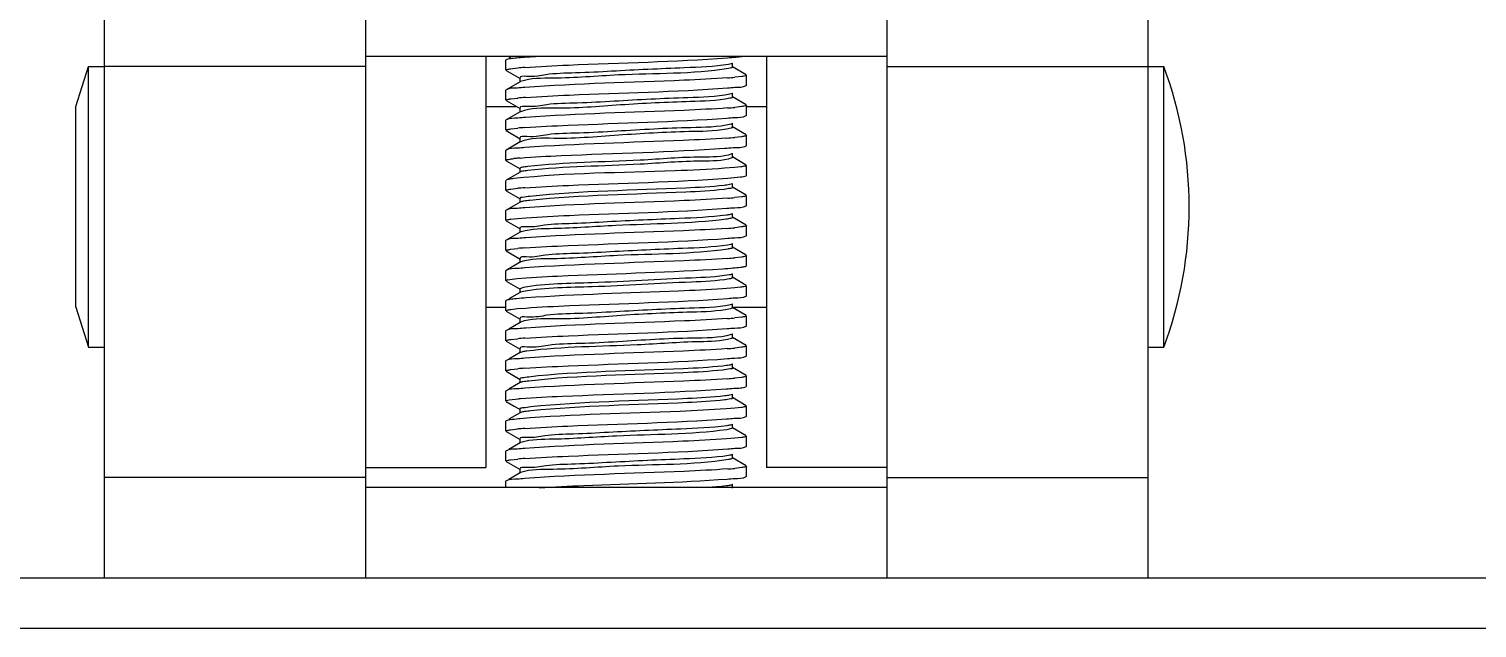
# Model space of a CAD drawing. Extents: x 185245 to 1992634, y -19957 to 755165.
# Drawn here: x 1876346.7 to 1876675.4, y 582285.6 to 582421.6 of the extents above; entities that cross this region are included whole.
import ezdxf

# ---------------------------------------------------------------- set-up
doc = ezdxf.new("R2010")
doc.units = 0
doc.header["$LTSCALE"] = 1000
doc.header["$MEASUREMENT"] = 0
doc.layers.add('02___PRT_ALL_AXES', color=7, linetype='Continuous')

msp = doc.modelspace()

# ---------------------------------------------------------------- linework, layer by layer
at = {"color": 7, "linetype": 'Continuous'}
for p, q in [((1876363.85, 582296.96), (1876363.85, 582435.83)), ((1876423.04, 582435.83), (1876423.04, 582296.96)), ((1876541.43, 582435.83), (1876541.43, 582296.96)), ((1876600.62, 582435.83), (1876600.62, 582296.96)), ((1876541.43, 582415.34), (1876423.04, 582415.34)), ((1876450.36, 582415.34), (1876450.36, 582322)), ((1876454.98, 582414.59), (1876454.92, 582414.52)), ((1876454.92, 582412.24), (1876454.92, 582414.52)), ((1876456.28, 582415.34), (1876455.56, 582414.92)), ((1876514.11, 582415.34), (1876514.11, 582322)), ((1876423.04, 582413.07), (1876363.85, 582413.07)), ((1876454.98, 582412.17), (1876458.14, 582410.33)), ((1876456.01, 582412.55), (1876457.6, 582412.73)), ((1876509.49, 582411.18), (1876506.33, 582413.01)), ((1876506.4, 582412.92), (1876506.4, 582413.83)), ((1876509.56, 582408.83), (1876509.56, 582411.1)), ((1876541.43, 582413.07), (1876600.62, 582413.07)), ((1876454.98, 582407.76), (1876454.92, 582407.69)), ((1876454.92, 582405.41), (1876454.92, 582407.69)), ((1876458.14, 582409.59), (1876454.98, 582407.76)), ((1876458.07, 582410.42), (1876458.07, 582409.51)), ((1876458.24, 582409.64), (1876458.14, 582409.59)), ((1876508.46, 582410.79), (1876506.87, 582410.62)), ((1876509.49, 582408.75), (1876509.56, 582408.83)), ((1876454.98, 582405.34), (1876458.14, 582403.5)), ((1876456.06, 582405.73), (1876457.6, 582405.9)), ((1876506.33, 582406.92), (1876505.79, 582406.76)), ((1876509.49, 582404.35), (1876506.33, 582406.18)), ((1876506.4, 582406.09), (1876506.4, 582407)), ((1876509.56, 582402), (1876509.56, 582404.27)), ((1876458.14, 582402.76), (1876454.98, 582400.93)), ((1876458.07, 582403.59), (1876458.07, 582402.68)), ((1876458.24, 582402.8), (1876458.14, 582402.76)), ((1876508.46, 582403.96), (1876506.87, 582403.79)), ((1876509.49, 582401.92), (1876509.56, 582402)), ((1876454.98, 582400.93), (1876454.92, 582400.86)), ((1876454.92, 582398.58), (1876454.92, 582400.86)), ((1876454.98, 582398.51), (1876458.14, 582396.67)), ((1876456.02, 582398.89), (1876457.6, 582399.07)), ((1876506.33, 582400.09), (1876506.03, 582399.98)), ((1876509.49, 582397.52), (1876506.33, 582399.35)), ((1876506.4, 582399.26), (1876506.4, 582400.17)), ((1876458.14, 582395.93), (1876454.98, 582394.1)), ((1876458.07, 582396.76), (1876458.07, 582395.85)), ((1876458.21, 582395.97), (1876458.14, 582395.93)), ((1876508.42, 582397.13), (1876506.88, 582396.96)), ((1876509.49, 582395.09), (1876509.56, 582395.17)), ((1876509.56, 582395.17), (1876509.56, 582397.44)), ((1876454.98, 582394.1), (1876454.92, 582394.03)), ((1876454.92, 582391.75), (1876454.92, 582394.03)), ((1876454.98, 582391.68), (1876458.14, 582389.84)), ((1876506.33, 582393.26), (1876506.21, 582393.21)), ((1876509.49, 582390.69), (1876506.33, 582392.52)), ((1876506.4, 582392.43), (1876506.4, 582393.34)), ((1876458.14, 582389.1), (1876454.98, 582387.27)), ((1876458.12, 582390), (1876458.07, 582389.93)), ((1876458.07, 582389.93), (1876458.07, 582389.02)), ((1876506.9, 582390.13), (1876504.57, 582389.95)), ((1876508.29, 582390.28), (1876506.9, 582390.13)), ((1876509.49, 582388.26), (1876509.56, 582388.34)), ((1876509.56, 582388.34), (1876509.56, 582390.61)), ((1876454.92, 582384.92), (1876454.92, 582387.2)), ((1876454.98, 582387.27), (1876454.97, 582387.27)), ((1876454.98, 582384.85), (1876458.14, 582383.01)), ((1876456.02, 582385.23), (1876457.61, 582385.41)), ((1876509.49, 582383.86), (1876506.33, 582385.69)), ((1876506.4, 582385.6), (1876506.4, 582386.51)), ((1876458.14, 582382.27), (1876454.98, 582380.44)), ((1876458.07, 582383.1), (1876458.07, 582382.19)), ((1876458.23, 582382.31), (1876458.14, 582382.27)), ((1876508.47, 582383.47), (1876506.86, 582383.3)), ((1876509.49, 582381.43), (1876509.56, 582381.51)), ((1876509.56, 582381.51), (1876509.56, 582383.78)), ((1876454.98, 582380.44), (1876454.92, 582380.37)), ((1876454.92, 582378.09), (1876454.92, 582380.37)), ((1876454.98, 582378.02), (1876458.14, 582376.18)), ((1876456.06, 582378.41), (1876457.59, 582378.58)), ((1876457.59, 582378.58), (1876459.47, 582378.73)), ((1876509.49, 582377.03), (1876506.33, 582378.86)), ((1876506.4, 582378.77), (1876506.4, 582379.68)), ((1876458.14, 582375.44), (1876454.98, 582373.61)), ((1876458.07, 582376.27), (1876458.07, 582375.36)), ((1876458.34, 582375.52), (1876458.14, 582375.44)), ((1876508.42, 582376.64), (1876506.88, 582376.47)), ((1876509.49, 582374.6), (1876509.56, 582374.68)), ((1876509.56, 582374.68), (1876509.56, 582376.95)), ((1876454.98, 582373.61), (1876454.92, 582373.54)), ((1876454.92, 582371.26), (1876454.92, 582373.54)), ((1876456.01, 582371.57), (1876457.61, 582371.75)), ((1876509.49, 582370.2), (1876506.33, 582372.03)), ((1876506.4, 582371.94), (1876506.4, 582372.85)), ((1876454.98, 582371.19), (1876458.14, 582369.35)), ((1876458.14, 582368.61), (1876454.98, 582366.78)), ((1876458.07, 582369.44), (1876458.07, 582368.53)), ((1876458.26, 582368.67), (1876458.14, 582368.61)), ((1876508.46, 582369.81), (1876506.87, 582369.64)), ((1876509.56, 582367.85), (1876509.56, 582370.12)), ((1876454.98, 582366.78), (1876454.92, 582366.71)), ((1876454.92, 582364.43), (1876454.92, 582366.71)), ((1876455.85, 582364.72), (1876457.52, 582364.91)), ((1876457.52, 582364.91), (1876459.53, 582365.07)), ((1876509.49, 582363.37), (1876506.33, 582365.2)), ((1876506.4, 582365.11), (1876506.4, 582366.02)), ((1876509.49, 582367.77), (1876509.56, 582367.85)), ((1876454.98, 582364.36), (1876458.14, 582362.52)), ((1876455.37, 582364.63), (1876455.85, 582364.72)), ((1876458.14, 582361.78), (1876455.56, 582360.28)), ((1876458.9, 582362.89), (1876458.07, 582362.61)), ((1876458.07, 582362.61), (1876458.07, 582361.7)), ((1876458.22, 582361.82), (1876458.15, 582361.78)), ((1876458.9, 582361.98), (1876458.25, 582361.83)), ((1876506.91, 582362.81), (1876504.1, 582362.59)), ((1876508.19, 582362.95), (1876506.91, 582362.81)), ((1876509.56, 582361.02), (1876509.56, 582363.29)), ((1876454.98, 582359.95), (1876454.92, 582359.88)), ((1876454.92, 582357.6), (1876454.92, 582359.88)), ((1876457.59, 582358.09), (1876459.43, 582358.23)), ((1876506.33, 582359.11), (1876505.9, 582358.97)), ((1876509.49, 582356.54), (1876506.33, 582358.37)), ((1876506.4, 582358.28), (1876506.4, 582359.19)), ((1876509.49, 582360.94), (1876509.56, 582361.02)), ((1876454.98, 582357.53), (1876458.14, 582355.69)), ((1876458.14, 582354.95), (1876455.56, 582353.45)), ((1876456.06, 582357.92), (1876457.59, 582358.09)), ((1876458.07, 582355.78), (1876458.07, 582354.87)), ((1876458.22, 582354.99), (1876458.14, 582354.95)), ((1876508.46, 582356.15), (1876506.87, 582355.98)), ((1876509.56, 582354.19), (1876509.56, 582356.46)), ((1876454.98, 582353.12), (1876454.92, 582353.05)), ((1876454.92, 582350.77), (1876454.92, 582353.05)), ((1876506.33, 582352.28), (1876506.11, 582352.2)), ((1876506.4, 582351.45), (1876506.4, 582352.36)), ((1876509.49, 582354.11), (1876509.56, 582354.19)), ((1876454.98, 582350.7), (1876458.14, 582348.86)), ((1876456.02, 582351.08), (1876457.6, 582351.26)), ((1876458.07, 582348.95), (1876458.07, 582348.04)), ((1876509.49, 582349.71), (1876506.33, 582351.54)), ((1876508.43, 582349.32), (1876506.87, 582349.15)), ((1876509.56, 582347.36), (1876509.56, 582349.63)), ((1876454.98, 582346.29), (1876454.92, 582346.22)), ((1876454.92, 582343.94), (1876454.92, 582346.22)), ((1876458.14, 582348.12), (1876455.56, 582346.62)), ((1876458.21, 582348.15), (1876458.14, 582348.12)), ((1876506.4, 582344.62), (1876506.4, 582345.53)), ((1876509.49, 582347.28), (1876509.56, 582347.36)), ((1876454.98, 582343.87), (1876458.14, 582342.03)), ((1876456.01, 582344.25), (1876457.6, 582344.43)), ((1876458.07, 582342.12), (1876458.07, 582341.21)), ((1876509.49, 582342.88), (1876506.33, 582344.71)), ((1876508.47, 582342.49), (1876506.87, 582342.32)), ((1876509.56, 582340.53), (1876509.56, 582342.8)), ((1876454.98, 582339.46), (1876454.92, 582339.39)), ((1876454.92, 582337.11), (1876454.92, 582339.39)), ((1876458.14, 582341.29), (1876455.56, 582339.79)), ((1876506.4, 582337.79), (1876506.4, 582338.7)), ((1876509.49, 582340.45), (1876509.56, 582340.53)), ((1876454.98, 582337.04), (1876456.83, 582335.97)), ((1876455.64, 582337.36), (1876457.78, 582337.61)), ((1876456.83, 582335.97), (1876458.14, 582335.2)), ((1876458.07, 582335.29), (1876458.07, 582334.38)), ((1876506.89, 582335.49), (1876504.9, 582335.33)), ((1876509.49, 582336.05), (1876506.33, 582337.88)), ((1876508.37, 582335.65), (1876506.89, 582335.49)), ((1876509.56, 582333.7), (1876509.56, 582335.97)), ((1876454.98, 582332.63), (1876454.92, 582332.56)), ((1876454.92, 582330.28), (1876454.92, 582332.56)), ((1876458.14, 582334.46), (1876455.56, 582332.96)), ((1876458.29, 582334.52), (1876458.14, 582334.46)), ((1876509.49, 582333.62), (1876509.56, 582333.7)), ((1876454.98, 582330.21), (1876458.14, 582328.37)), ((1876456.01, 582330.59), (1876457.61, 582330.77)), ((1876506.88, 582328.66), (1876505.04, 582328.51)), ((1876506.4, 582330.96), (1876505.07, 582330.6)), ((1876509.49, 582329.22), (1876506.33, 582331.05)), ((1876506.4, 582330.96), (1876506.4, 582331.87)), ((1876508.41, 582328.83), (1876506.88, 582328.66)), ((1876509.56, 582326.87), (1876509.56, 582329.14)), ((1876454.98, 582325.8), (1876454.92, 582325.73)), ((1876454.92, 582323.45), (1876454.92, 582325.73)), ((1876458.14, 582327.63), (1876455.56, 582326.13)), ((1876458.07, 582328.46), (1876458.07, 582327.55)), ((1876458.3, 582327.7), (1876458.14, 582327.63)), ((1876509.49, 582326.79), (1876509.56, 582326.87)), ((1876454.98, 582323.38), (1876458.14, 582321.55)), ((1876456.01, 582323.76), (1876457.61, 582323.94)), ((1876509.49, 582322.39), (1876506.33, 582324.22)), ((1876506.4, 582324.13), (1876506.4, 582325.04)), ((1876509.56, 582320.04), (1876509.56, 582322.31)), ((1876423.04, 582319.73), (1876363.85, 582319.73)), ((1876423.04, 582322), (1876450.36, 582322)), ((1876454.98, 582318.97), (1876454.92, 582318.9)), ((1876454.92, 582317.45), (1876454.92, 582318.9)), ((1876458.14, 582320.8), (1876455.56, 582319.3)), ((1876458.07, 582321.63), (1876458.07, 582320.72)), ((1876458.24, 582320.85), (1876458.14, 582320.8)), ((1876508.47, 582322), (1876506.87, 582321.83)), ((1876509.49, 582319.96), (1876509.56, 582320.04)), ((1876541.43, 582322), (1876514.11, 582322)), ((1876541.43, 582319.73), (1876600.62, 582319.73)), ((1876541.43, 582317.45), (1876423.04, 582317.45)), ((1876506.4, 582317.3), (1876506.4, 582318.21)), ((1876163.5, 582296.96), (1878895.49, 582296.96)), ((1876163.5, 582285.58), (1878895.49, 582285.58))]:
    msp.add_line(p, q, dxfattribs=at)
msp.add_lwpolyline([(1876454.92, 582391.75), (1876454.93, 582391.78), (1876454.97, 582391.82)], dxfattribs=at)
for centre, radius, start, end in [((1876474.01, 582211.33), 204.34, 93.238, 94.1613), ((1876465.81, 582322.34), 90.75, 94.1727, 95.1894), ((1876458.67, 582408.52), 1.19, 109.3601, 111.1487), ((1876498.64, 582501.19), 90.95, 274.1682, 275.188), ((1876466.06, 582312.59), 93.69, 94.0881, 95.1847), ((1876498.63, 582494.49), 91.08, 274.1643, 275.1879), ((1876465.85, 582308.27), 91.17, 94.1613, 95.1879), ((1876498.43, 582490.01), 93.44, 274.0951, 275.1853), ((1876462.06, 582343.62), 48.82, 95.0988, 96.2257), ((1876464.4, 582318.04), 74.5, 94.8031, 95.1477), ((1876465.83, 582294.78), 91, 94.1674, 95.1877), ((1876498.71, 582473.1), 90.17, 274.192, 275.1887), ((1876458.99, 582373.36), 2.26, 105.5859, 106.8193), ((1876498.41, 582469.81), 93.73, 274.0851, 275.1865), ((1876465.8, 582281.5), 90.62, 94.1783, 95.1884), ((1876458.75, 582367.31), 1.44, 108.1266, 109.7482), ((1876498.67, 582459.93), 90.67, 274.1768, 275.1882), ((1876456.21, 582360.8), 3.92, 102.4444, 103.4623), ((1876458.62, 582360.84), 1.06, 110.1855, 112.0677), ((1876498.66, 582446.39), 90.79, 274.173, 275.1882), ((1876465.87, 582260.22), 91.41, 94.1542, 95.1877), ((1876498.47, 582441.72), 92.95, 274.1094, 275.1857), ((1876465.82, 582253.91), 90.89, 94.1697, 95.1886), ((1876498.62, 582433.18), 91.24, 274.1566, 275.1902), ((1876464.63, 582260.78), 77.13, 94.7246, 95.0909), ((1876464.48, 582257.89), 75.47, 94.7859, 95.0934), ((1876465.82, 582240.36), 90.78, 94.1732, 95.1883), ((1876458.87, 582325.96), 1.83, 106.7203, 108.1322), ((1876465.82, 582233.48), 90.83, 94.1718, 95.1882), ((1876458.69, 582319.68), 1.25, 109.0401, 110.7872), ((1876498.67, 582412.05), 90.6, 274.1785, 275.1887)]:
    msp.add_arc(centre, radius, start, end, dxfattribs=at)
for points, knots in [([(1876456, 582414.82), (1876455.78, 582414.79), (1876455.44, 582414.73), (1876455.09, 582414.65), (1876454.98, 582414.59)], [0, 0, 0, 0, 0.642327, 1, 1, 1, 1]), ([(1876459.18, 582415.13), (1876458.57, 582415.09), (1876457.51, 582415), (1876456.45, 582414.89), (1876456, 582414.82)], [0, 0, 0, 0, 0.57753, 1, 1, 1, 1]), ([(1876459.21, 582412.86), (1876462.5, 582413.1), (1876477.85, 582413.85), (1876493.22, 582414.15), (1876505.25, 582415.04)], [0, 0, 0, 0, 0.214973, 1, 1, 1, 1]), ([(1876505.25, 582415.04), (1876505.87, 582415.08), (1876506.94, 582415.17), (1876508, 582415.28), (1876508.45, 582415.34)], [0, 0, 0, 0, 0.576966, 1, 1, 1, 1]), ([(1876454.92, 582412.24), (1876454.92, 582412.35), (1876455.45, 582412.44), (1876455.73, 582412.51), (1876456.01, 582412.55)], [0, 0, 0, 0, 0.274813, 1, 1, 1, 1]), ([(1876505.49, 582413.53), (1876502.18, 582412.99), (1876493.3, 582412.71), (1876481.62, 582412.14), (1876471.36, 582411.55), (1876464.41, 582411.48), (1876461.19, 582410.58), (1876458.07, 582410.95), (1876458.07, 582410.42)], [0, 0, 0, 0, 0.211633, 0.559763, 0.732034, 0.873638, 0.966706, 1, 1, 1, 1]), ([(1876505.49, 582412.62), (1876497.25, 582411.26), (1876483.77, 582411.7), (1876468.22, 582410.19), (1876460.59, 582410.47), (1876458.27, 582409.65)], [0, 0, 0, 0, 0.529858, 0.843809, 1, 1, 1, 1]), ([(1876506.33, 582413.75), (1876506.24, 582413.7), (1876505.95, 582413.62), (1876505.67, 582413.56), (1876505.49, 582413.53)], [0, 0, 0, 0, 0.370753, 1, 1, 1, 1]), ([(1876506.4, 582412.92), (1876506.4, 582412.83), (1876505.97, 582412.72), (1876505.72, 582412.66), (1876505.49, 582412.62)], [0, 0, 0, 0, 0.281911, 1, 1, 1, 1]), ([(1876509.56, 582411.1), (1876509.56, 582411), (1876509.02, 582410.9), (1876508.73, 582410.83), (1876508.46, 582410.79)], [0, 0, 0, 0, 0.274665, 1, 1, 1, 1]), ([(1876459.21, 582408.3), (1876458.66, 582408.26), (1876457.27, 582408.09), (1876455.74, 582408.2), (1876454.98, 582407.76)], [0, 0, 0, 0, 0.388317, 1, 1, 1, 1]), ([(1876505.25, 582410.48), (1876501.96, 582410.24), (1876486.61, 582409.49), (1876471.24, 582409.19), (1876459.21, 582408.3)], [0, 0, 0, 0, 0.215086, 1, 1, 1, 1]), ([(1876459.38, 582406.04), (1876462.69, 582406.28), (1876477.98, 582407.02), (1876493.29, 582407.32), (1876505.25, 582408.21)], [0, 0, 0, 0, 0.216548, 1, 1, 1, 1]), ([(1876505.25, 582408.21), (1876505.8, 582408.25), (1876507.19, 582408.43), (1876508.73, 582408.32), (1876509.49, 582408.75)], [0, 0, 0, 0, 0.388352, 1, 1, 1, 1]), ([(1876454.92, 582405.41), (1876454.92, 582405.52), (1876455.48, 582405.61), (1876455.77, 582405.69), (1876456.06, 582405.73)], [0, 0, 0, 0, 0.273956, 1, 1, 1, 1]), ([(1876505.79, 582406.76), (1876502.65, 582406.13), (1876493.83, 582405.97), (1876482.2, 582405.33), (1876471.77, 582404.73), (1876464.62, 582404.67), (1876461.3, 582403.74), (1876458.07, 582404.13), (1876458.07, 582403.59)], [0, 0, 0, 0, 0.200978, 0.550039, 0.72537, 0.870267, 0.965801, 1, 1, 1, 1]), ([(1876505.79, 582405.85), (1876502.83, 582405.25), (1876494.48, 582405.06), (1876481.09, 582404.45), (1876468.4, 582403.32), (1876460.56, 582403.71), (1876458.24, 582402.8)], [0, 0, 0, 0, 0.189871, 0.522864, 0.842871, 1, 1, 1, 1]), ([(1876506.4, 582406.09), (1876506.4, 582406.03), (1876506.13, 582405.92), (1876505.95, 582405.88), (1876505.79, 582405.85)], [0, 0, 0, 0, 0.293062, 1, 1, 1, 1]), ([(1876509.56, 582404.27), (1876509.56, 582404.17), (1876509.02, 582404.07), (1876508.73, 582404), (1876508.46, 582403.96)], [0, 0, 0, 0, 0.274631, 1, 1, 1, 1]), ([(1876459.38, 582401.49), (1876458.81, 582401.45), (1876457.36, 582401.26), (1876455.77, 582401.38), (1876454.98, 582400.93)], [0, 0, 0, 0, 0.388791, 1, 1, 1, 1]), ([(1876459.23, 582399.2), (1876462.51, 582399.44), (1876477.8, 582400.19), (1876493.11, 582400.49), (1876505.1, 582401.37)], [0, 0, 0, 0, 0.214578, 1, 1, 1, 1]), ([(1876505.25, 582403.65), (1876501.97, 582403.41), (1876486.68, 582402.67), (1876471.37, 582402.36), (1876459.38, 582401.49)], [0, 0, 0, 0, 0.21446, 1, 1, 1, 1]), ([(1876505.1, 582401.37), (1876505.68, 582401.41), (1876507.12, 582401.59), (1876508.71, 582401.47), (1876509.49, 582401.92)], [0, 0, 0, 0, 0.388746, 1, 1, 1, 1]), ([(1876454.92, 582398.58), (1876454.92, 582398.69), (1876455.46, 582398.78), (1876455.74, 582398.85), (1876456.02, 582398.89)], [0, 0, 0, 0, 0.274611, 1, 1, 1, 1]), ([(1876506.03, 582399.98), (1876503.08, 582399.22), (1876494.33, 582399.26), (1876482.78, 582398.51), (1876472.17, 582397.92), (1876464.82, 582397.86), (1876461.41, 582396.9), (1876458.07, 582397.32), (1876458.07, 582396.76)], [0, 0, 0, 0, 0.189885, 0.539851, 0.718375, 0.866724, 0.964851, 1, 1, 1, 1]), ([(1876506.03, 582399.07), (1876503.25, 582398.36), (1876494.93, 582398.35), (1876481.52, 582397.63), (1876468.62, 582396.44), (1876460.56, 582396.94), (1876458.21, 582395.97)], [0, 0, 0, 0, 0.179839, 0.514541, 0.840936, 1, 1, 1, 1]), ([(1876506.4, 582399.26), (1876506.4, 582399.22), (1876506.25, 582399.13), (1876506.13, 582399.1), (1876506.03, 582399.07)], [0, 0, 0, 0, 0.311697, 1, 1, 1, 1]), ([(1876459.23, 582394.65), (1876458.68, 582394.61), (1876457.28, 582394.43), (1876455.74, 582394.54), (1876454.98, 582394.1)], [0, 0, 0, 0, 0.388375, 1, 1, 1, 1]), ([(1876458.16, 582392.29), (1876461.27, 582392.55), (1876476.74, 582393.32), (1876492.23, 582393.65), (1876504.57, 582394.5)], [0, 0, 0, 0, 0.201424, 1, 1, 1, 1]), ([(1876505.1, 582396.81), (1876501.8, 582396.57), (1876486.51, 582395.83), (1876471.2, 582395.53), (1876459.23, 582394.65)], [0, 0, 0, 0, 0.216385, 1, 1, 1, 1]), ([(1876504.57, 582394.5), (1876505.22, 582394.54), (1876506.83, 582394.75), (1876508.62, 582394.59), (1876509.49, 582395.09)], [0, 0, 0, 0, 0.3901, 1, 1, 1, 1]), ([(1876509.56, 582397.44), (1876509.56, 582397.33), (1876509, 582397.24), (1876508.71, 582397.17), (1876508.42, 582397.13)], [0, 0, 0, 0, 0.274034, 1, 1, 1, 1]), ([(1876454.97, 582391.82), (1876455.14, 582391.93), (1876455.77, 582392.01), (1876456.36, 582392.11), (1876456.76, 582392.15)], [0, 0, 0, 0, 0.332223, 1, 1, 1, 1]), ([(1876506.21, 582393.21), (1876504.06, 582392.43), (1876496.92, 582392.67), (1876481.65, 582391.28), (1876468.37, 582391.35), (1876459.9, 582390.35)], [0, 0, 0, 0, 0.147897, 0.44884, 1, 1, 1, 1]), ([(1876506.21, 582392.3), (1876504.06, 582391.52), (1876496.92, 582391.76), (1876481.65, 582390.36), (1876468.37, 582390.44), (1876459.9, 582389.44)], [0, 0, 0, 0, 0.147897, 0.44884, 1, 1, 1, 1]), ([(1876506.4, 582392.43), (1876506.4, 582392.41), (1876506.33, 582392.34), (1876506.26, 582392.31), (1876506.21, 582392.3)], [0, 0, 0, 0, 0.344459, 1, 1, 1, 1]), ([(1876504.57, 582389.95), (1876500.83, 582389.69), (1876484.89, 582388.89), (1876468.89, 582388.94), (1876456.76, 582387.6)], [0, 0, 0, 0, 0.235466, 1, 1, 1, 1]), ([(1876459.9, 582390.35), (1876459.49, 582390.31), (1876458.91, 582390.21), (1876458.28, 582390.11), (1876458.12, 582390)], [0, 0, 0, 0, 0.669758, 1, 1, 1, 1]), ([(1876459.9, 582389.44), (1876459.51, 582389.4), (1876458.93, 582389.31), (1876458.32, 582389.21), (1876458.14, 582389.1)], [0, 0, 0, 0, 0.657474, 1, 1, 1, 1]), ([(1876505.3, 582387.72), (1876506.27, 582387.79), (1876507.63, 582387.98), (1876509.11, 582388.04), (1876509.49, 582388.26)], [0, 0, 0, 0, 0.686441, 1, 1, 1, 1]), ([(1876509.56, 582390.61), (1876509.56, 582390.49), (1876508.93, 582390.41), (1876508.61, 582390.32), (1876508.29, 582390.28)], [0, 0, 0, 0, 0.272185, 1, 1, 1, 1]), ([(1876454.92, 582384.92), (1876454.92, 582385.03), (1876455.46, 582385.12), (1876455.74, 582385.19), (1876456.02, 582385.23)], [0, 0, 0, 0, 0.274624, 1, 1, 1, 1]), ([(1876456.76, 582387.6), (1876456.36, 582387.56), (1876455.77, 582387.46), (1876455.16, 582387.37), (1876454.98, 582387.27)], [0, 0, 0, 0, 0.662737, 1, 1, 1, 1]), ([(1876459.22, 582385.54), (1876462.52, 582385.78), (1876477.88, 582386.53), (1876493.27, 582386.83), (1876505.3, 582387.72)], [0, 0, 0, 0, 0.215242, 1, 1, 1, 1]), ([(1876504.46, 582386.08), (1876501.56, 582385.74), (1876486.86, 582384.94), (1876472.12, 582384.82), (1876460.39, 582383.58)], [0, 0, 0, 0, 0.198061, 1, 1, 1, 1]), ([(1876504.46, 582385.16), (1876501.56, 582384.83), (1876486.86, 582384.03), (1876472.12, 582383.9), (1876460.39, 582382.67)], [0, 0, 0, 0, 0.198061, 1, 1, 1, 1]), ([(1876506.33, 582386.43), (1876506.14, 582386.32), (1876505.49, 582386.22), (1876504.87, 582386.12), (1876504.46, 582386.08)], [0, 0, 0, 0, 0.340422, 1, 1, 1, 1]), ([(1876506.4, 582385.6), (1876506.4, 582385.42), (1876505.41, 582385.36), (1876504.94, 582385.22), (1876504.46, 582385.16)], [0, 0, 0, 0, 0.268098, 1, 1, 1, 1]), ([(1876460.39, 582383.58), (1876459.81, 582383.52), (1876459.26, 582383.35), (1876458.07, 582383.31), (1876458.07, 582383.1)], [0, 0, 0, 0, 0.733829, 1, 1, 1, 1]), ([(1876460.39, 582382.67), (1876459.92, 582382.62), (1876459.2, 582382.53), (1876458.47, 582382.41), (1876458.23, 582382.31)], [0, 0, 0, 0, 0.639986, 1, 1, 1, 1]), ([(1876505.3, 582383.17), (1876502.01, 582382.92), (1876486.65, 582382.17), (1876471.27, 582381.88), (1876459.22, 582380.99)], [0, 0, 0, 0, 0.214579, 1, 1, 1, 1]), ([(1876505.08, 582380.87), (1876505.66, 582380.92), (1876507.1, 582381.1), (1876508.71, 582380.98), (1876509.49, 582381.43)], [0, 0, 0, 0, 0.388811, 1, 1, 1, 1]), ([(1876509.56, 582383.78), (1876509.56, 582383.68), (1876509.03, 582383.59), (1876508.74, 582383.51), (1876508.47, 582383.47)], [0, 0, 0, 0, 0.274878, 1, 1, 1, 1]), ([(1876454.92, 582378.09), (1876454.92, 582378.2), (1876455.48, 582378.29), (1876455.78, 582378.37), (1876456.06, 582378.41)], [0, 0, 0, 0, 0.273818, 1, 1, 1, 1]), ([(1876459.22, 582380.99), (1876458.67, 582380.94), (1876457.28, 582380.77), (1876455.74, 582380.88), (1876454.98, 582380.44)], [0, 0, 0, 0, 0.388324, 1, 1, 1, 1]), ([(1876504.9, 582379.3), (1876501.37, 582378.84), (1876492.39, 582378.47), (1876480.69, 582377.96), (1876470.74, 582377.37), (1876464.09, 582377.29), (1876461.03, 582376.44), (1876458.07, 582376.77), (1876458.07, 582376.27)], [0, 0, 0, 0, 0.22761, 0.574221, 0.741914, 0.878629, 0.968043, 1, 1, 1, 1]), ([(1876504.9, 582378.39), (1876496.63, 582377.32), (1876483.47, 582377.39), (1876468.06, 582376.17), (1876460.75, 582376.2), (1876458.39, 582375.53)], [0, 0, 0, 0, 0.53695, 0.84195, 1, 1, 1, 1]), ([(1876459.47, 582378.73), (1876462.76, 582378.96), (1876477.96, 582379.7), (1876493.19, 582380.01), (1876505.08, 582380.87)], [0, 0, 0, 0, 0.216665, 1, 1, 1, 1]), ([(1876506.33, 582379.6), (1876506.18, 582379.51), (1876505.69, 582379.42), (1876505.22, 582379.34), (1876504.9, 582379.3)], [0, 0, 0, 0, 0.350026, 1, 1, 1, 1]), ([(1876506.4, 582378.77), (1876506.4, 582378.63), (1876505.65, 582378.54), (1876505.28, 582378.44), (1876504.9, 582378.39)], [0, 0, 0, 0, 0.271855, 1, 1, 1, 1]), ([(1876505.08, 582376.32), (1876501.81, 582376.08), (1876486.6, 582375.34), (1876471.38, 582375.03), (1876459.47, 582374.17)], [0, 0, 0, 0, 0.215624, 1, 1, 1, 1]), ([(1876509.56, 582376.95), (1876509.56, 582376.84), (1876509, 582376.75), (1876508.71, 582376.68), (1876508.42, 582376.64)], [0, 0, 0, 0, 0.274073, 1, 1, 1, 1]), ([(1876454.92, 582371.26), (1876454.92, 582371.37), (1876455.45, 582371.46), (1876455.73, 582371.53), (1876456.01, 582371.57)], [0, 0, 0, 0, 0.274761, 1, 1, 1, 1]), ([(1876459.47, 582374.17), (1876458.88, 582374.13), (1876457.41, 582373.94), (1876455.78, 582374.07), (1876454.98, 582373.61)], [0, 0, 0, 0, 0.389038, 1, 1, 1, 1]), ([(1876505.29, 582372.52), (1876501.9, 582372.01), (1876492.97, 582371.69), (1876481.28, 582371.15), (1876471.13, 582370.56), (1876464.29, 582370.48), (1876461.13, 582369.61), (1876458.07, 582369.96), (1876458.07, 582369.44)], [0, 0, 0, 0, 0.217609, 0.565188, 0.735745, 0.875515, 0.967209, 1, 1, 1, 1]), ([(1876505.29, 582371.61), (1876497.02, 582370.37), (1876483.64, 582370.66), (1876468.13, 582369.26), (1876460.63, 582369.44), (1876458.3, 582368.68)], [0, 0, 0, 0, 0.533152, 0.843726, 1, 1, 1, 1]), ([(1876459.2, 582371.88), (1876462.49, 582372.12), (1876477.85, 582372.87), (1876493.23, 582373.17), (1876505.27, 582374.06)], [0, 0, 0, 0, 0.214923, 1, 1, 1, 1]), ([(1876505.27, 582374.06), (1876505.82, 582374.1), (1876507.21, 582374.28), (1876508.74, 582374.17), (1876509.49, 582374.6)], [0, 0, 0, 0, 0.388274, 1, 1, 1, 1]), ([(1876506.33, 582372.77), (1876506.22, 582372.71), (1876505.86, 582372.62), (1876505.52, 582372.56), (1876505.29, 582372.52)], [0, 0, 0, 0, 0.36216, 1, 1, 1, 1]), ([(1876506.4, 582371.94), (1876506.4, 582371.84), (1876505.86, 582371.73), (1876505.57, 582371.65), (1876505.29, 582371.61)], [0, 0, 0, 0, 0.277453, 1, 1, 1, 1]), ([(1876505.27, 582369.51), (1876501.98, 582369.26), (1876486.62, 582368.51), (1876471.24, 582368.21), (1876459.2, 582367.32)], [0, 0, 0, 0, 0.214963, 1, 1, 1, 1]), ([(1876509.56, 582370.12), (1876509.56, 582370.02), (1876509.02, 582369.93), (1876508.74, 582369.85), (1876508.46, 582369.81)], [0, 0, 0, 0, 0.274737, 1, 1, 1, 1]), ([(1876459.2, 582367.32), (1876458.65, 582367.28), (1876457.27, 582367.11), (1876455.73, 582367.21), (1876454.98, 582366.78)], [0, 0, 0, 0, 0.38827, 1, 1, 1, 1]), ([(1876505.62, 582365.75), (1876502.8, 582365.24), (1876492.39, 582364.92), (1876476.87, 582363.83), (1876464.05, 582363.79), (1876458.9, 582362.89)], [0, 0, 0, 0, 0.183589, 0.665014, 1, 1, 1, 1]), ([(1876505.62, 582364.84), (1876502.8, 582364.33), (1876492.39, 582364.01), (1876476.87, 582362.92), (1876464.05, 582362.88), (1876458.9, 582361.98)], [0, 0, 0, 0, 0.183589, 0.665014, 1, 1, 1, 1]), ([(1876459.53, 582365.07), (1876462.7, 582365.3), (1876477.56, 582366.02), (1876492.43, 582366.37), (1876504.1, 582367.15)], [0, 0, 0, 0, 0.213591, 1, 1, 1, 1]), ([(1876504.1, 582367.15), (1876504.89, 582367.2), (1876506.26, 582367.3), (1876507.62, 582367.43), (1876508.19, 582367.5)], [0, 0, 0, 0, 0.577535, 1, 1, 1, 1]), ([(1876506.33, 582365.94), (1876506.25, 582365.89), (1876506.01, 582365.82), (1876505.77, 582365.77), (1876505.62, 582365.75)], [0, 0, 0, 0, 0.377929, 1, 1, 1, 1]), ([(1876506.4, 582365.11), (1876506.4, 582365.03), (1876506.04, 582364.92), (1876505.82, 582364.87), (1876505.62, 582364.84)], [0, 0, 0, 0, 0.285964, 1, 1, 1, 1]), ([(1876508.19, 582367.5), (1876508.48, 582367.54), (1876508.91, 582367.61), (1876509.36, 582367.69), (1876509.49, 582367.77)], [0, 0, 0, 0, 0.651378, 1, 1, 1, 1]), ([(1876454.92, 582364.43), (1876454.92, 582364.47), (1876455.08, 582364.56), (1876455.2, 582364.59), (1876455.3, 582364.61)], [0, 0, 0, 0, 0.305836, 1, 1, 1, 1]), ([(1876504.1, 582362.59), (1876500.78, 582362.37), (1876485.92, 582361.66), (1876471.05, 582361.34), (1876459.53, 582360.52)], [0, 0, 0, 0, 0.223698, 1, 1, 1, 1]), ([(1876509.56, 582363.29), (1876509.56, 582363.16), (1876508.88, 582363.08), (1876508.53, 582362.99), (1876508.19, 582362.95)], [0, 0, 0, 0, 0.270943, 1, 1, 1, 1]), ([(1876455.85, 582360.16), (1876455.67, 582360.13), (1876455.37, 582360.08), (1876455.08, 582360.01), (1876454.98, 582359.95)], [0, 0, 0, 0, 0.635427, 1, 1, 1, 1]), ([(1876459.53, 582360.52), (1876458.81, 582360.47), (1876457.58, 582360.37), (1876456.35, 582360.24), (1876455.85, 582360.16)], [0, 0, 0, 0, 0.589565, 1, 1, 1, 1]), ([(1876505.9, 582358.97), (1876502.83, 582358.29), (1876494.05, 582358.2), (1876482.45, 582357.52), (1876471.94, 582356.93), (1876464.7, 582356.87), (1876461.35, 582355.93), (1876458.07, 582356.33), (1876458.07, 582355.78)], [0, 0, 0, 0, 0.196362, 0.545808, 0.722466, 0.868796, 0.965406, 1, 1, 1, 1]), ([(1876459.43, 582358.23), (1876462.74, 582358.47), (1876478.02, 582359.22), (1876493.32, 582359.52), (1876505.26, 582360.4)], [0, 0, 0, 0, 0.217022, 1, 1, 1, 1]), ([(1876505.26, 582360.4), (1876505.81, 582360.44), (1876507.2, 582360.62), (1876508.74, 582360.51), (1876509.49, 582360.94)], [0, 0, 0, 0, 0.3883, 1, 1, 1, 1]), ([(1876506.4, 582358.28), (1876506.4, 582358.23), (1876506.18, 582358.13), (1876506.03, 582358.09), (1876505.9, 582358.06)], [0, 0, 0, 0, 0.299709, 1, 1, 1, 1]), ([(1876454.92, 582357.6), (1876454.92, 582357.71), (1876455.48, 582357.8), (1876455.78, 582357.88), (1876456.06, 582357.92)], [0, 0, 0, 0, 0.273819, 1, 1, 1, 1]), ([(1876505.9, 582358.06), (1876503.01, 582357.42), (1876494.67, 582357.29), (1876481.26, 582356.65), (1876468.49, 582355.49), (1876460.56, 582355.92), (1876458.22, 582354.99)], [0, 0, 0, 0, 0.185738, 0.519498, 0.842156, 1, 1, 1, 1]), ([(1876505.26, 582355.84), (1876502, 582355.6), (1876486.72, 582354.86), (1876471.42, 582354.55), (1876459.43, 582353.68)], [0, 0, 0, 0, 0.214119, 1, 1, 1, 1]), ([(1876509.56, 582356.46), (1876509.56, 582356.36), (1876509.02, 582356.27), (1876508.74, 582356.19), (1876508.46, 582356.15)], [0, 0, 0, 0, 0.274706, 1, 1, 1, 1]), ([(1876459.43, 582353.68), (1876458.85, 582353.64), (1876457.39, 582353.45), (1876455.77, 582353.58), (1876454.98, 582353.12)], [0, 0, 0, 0, 0.388916, 1, 1, 1, 1]), ([(1876506.11, 582352.2), (1876503.26, 582351.36), (1876494.52, 582351.53), (1876483.03, 582350.7), (1876472.34, 582350.12), (1876464.91, 582350.06), (1876461.46, 582349.09), (1876458.07, 582349.52), (1876458.07, 582348.95)], [0, 0, 0, 0, 0.185079, 0.535416, 0.715326, 0.865179, 0.964437, 1, 1, 1, 1]), ([(1876459.25, 582351.39), (1876462.53, 582351.63), (1876477.82, 582352.38), (1876493.14, 582352.68), (1876505.13, 582353.56)], [0, 0, 0, 0, 0.214832, 1, 1, 1, 1]), ([(1876505.13, 582353.56), (1876505.7, 582353.6), (1876507.13, 582353.78), (1876508.71, 582353.66), (1876509.49, 582354.11)], [0, 0, 0, 0, 0.388664, 1, 1, 1, 1]), ([(1876454.92, 582350.77), (1876454.92, 582350.88), (1876455.46, 582350.97), (1876455.74, 582351.04), (1876456.02, 582351.08)], [0, 0, 0, 0, 0.274549, 1, 1, 1, 1]), ([(1876459.64, 582348.43), (1876459.34, 582348.39), (1876458.86, 582348.32), (1876458.37, 582348.22), (1876458.21, 582348.15)], [0, 0, 0, 0, 0.629403, 1, 1, 1, 1]), ([(1876505.13, 582349.01), (1876501.83, 582348.76), (1876486.54, 582348.02), (1876471.22, 582347.72), (1876459.25, 582346.84)], [0, 0, 0, 0, 0.216056, 1, 1, 1, 1]), ([(1876506.11, 582351.29), (1876503.79, 582350.61), (1876496.53, 582350.66), (1876481.14, 582349.42), (1876467.96, 582349.49), (1876459.64, 582348.43)], [0, 0, 0, 0, 0.155968, 0.460055, 1, 1, 1, 1]), ([(1876506.4, 582351.45), (1876506.4, 582351.42), (1876506.29, 582351.34), (1876506.19, 582351.31), (1876506.11, 582351.29)], [0, 0, 0, 0, 0.323224, 1, 1, 1, 1]), ([(1876509.56, 582349.63), (1876509.56, 582349.52), (1876509, 582349.43), (1876508.71, 582349.36), (1876508.43, 582349.32)], [0, 0, 0, 0, 0.274133, 1, 1, 1, 1]), ([(1876459.25, 582346.84), (1876458.69, 582346.8), (1876457.29, 582346.62), (1876455.74, 582346.73), (1876454.98, 582346.29)], [0, 0, 0, 0, 0.38842, 1, 1, 1, 1]), ([(1876459.22, 582344.56), (1876462.51, 582344.8), (1876477.85, 582345.55), (1876493.21, 582345.85), (1876505.23, 582346.74)], [0, 0, 0, 0, 0.214926, 1, 1, 1, 1]), ([(1876506.33, 582345.45), (1876506.12, 582345.33), (1876505.37, 582345.22), (1876504.66, 582345.12), (1876504.17, 582345.06)], [0, 0, 0, 0, 0.33573, 1, 1, 1, 1]), ([(1876505.23, 582346.74), (1876505.79, 582346.78), (1876507.18, 582346.96), (1876508.73, 582346.84), (1876509.49, 582347.28)], [0, 0, 0, 0, 0.388417, 1, 1, 1, 1]), ([(1876454.92, 582343.94), (1876454.92, 582344.05), (1876455.45, 582344.14), (1876455.74, 582344.21), (1876456.01, 582344.25)], [0, 0, 0, 0, 0.274716, 1, 1, 1, 1]), ([(1876460.1, 582342.57), (1876459.59, 582342.51), (1876459.1, 582342.36), (1876458.07, 582342.31), (1876458.07, 582342.12)], [0, 0, 0, 0, 0.732395, 1, 1, 1, 1]), ([(1876505.23, 582342.18), (1876501.93, 582341.94), (1876486.59, 582341.19), (1876471.23, 582340.89), (1876459.22, 582340.01)], [0, 0, 0, 0, 0.215297, 1, 1, 1, 1]), ([(1876504.17, 582345.06), (1876501.18, 582344.74), (1876486.48, 582343.93), (1876471.73, 582343.87), (1876460.1, 582342.57)], [0, 0, 0, 0, 0.204834, 1, 1, 1, 1]), ([(1876504.17, 582344.15), (1876501.18, 582343.83), (1876486.48, 582343.01), (1876471.73, 582342.96), (1876460.1, 582341.66)], [0, 0, 0, 0, 0.204834, 1, 1, 1, 1]), ([(1876506.4, 582344.62), (1876506.4, 582344.42), (1876505.26, 582344.38), (1876504.73, 582344.21), (1876504.17, 582344.15)], [0, 0, 0, 0, 0.266551, 1, 1, 1, 1]), ([(1876509.56, 582342.8), (1876509.56, 582342.7), (1876509.02, 582342.61), (1876508.74, 582342.53), (1876508.47, 582342.49)], [0, 0, 0, 0, 0.274768, 1, 1, 1, 1]), ([(1876459.22, 582340.01), (1876458.66, 582339.96), (1876457.27, 582339.79), (1876455.74, 582339.9), (1876454.98, 582339.46)], [0, 0, 0, 0, 0.388325, 1, 1, 1, 1]), ([(1876460.1, 582341.66), (1876459.66, 582341.61), (1876459.02, 582341.51), (1876458.34, 582341.41), (1876458.14, 582341.29)], [0, 0, 0, 0, 0.660996, 1, 1, 1, 1]), ([(1876458.27, 582337.66), (1876461.44, 582337.92), (1876476.98, 582338.69), (1876492.54, 582339), (1876504.9, 582339.88)], [0, 0, 0, 0, 0.203955, 1, 1, 1, 1]), ([(1876506.33, 582338.62), (1876506.16, 582338.52), (1876505.58, 582338.42), (1876505.02, 582338.33), (1876504.65, 582338.29)], [0, 0, 0, 0, 0.344211, 1, 1, 1, 1]), ([(1876504.9, 582339.88), (1876505.5, 582339.92), (1876507, 582340.12), (1876508.67, 582339.98), (1876509.49, 582340.45)], [0, 0, 0, 0, 0.389325, 1, 1, 1, 1]), ([(1876454.92, 582337.11), (1876454.92, 582337.18), (1876455.26, 582337.28), (1876455.46, 582337.33), (1876455.64, 582337.36)], [0, 0, 0, 0, 0.283756, 1, 1, 1, 1]), ([(1876460.61, 582335.79), (1876459.97, 582335.73), (1876459.38, 582335.54), (1876458.07, 582335.52), (1876458.07, 582335.29)], [0, 0, 0, 0, 0.733811, 1, 1, 1, 1]), ([(1876504.9, 582335.33), (1876501.43, 582335.08), (1876485.86, 582334.32), (1876470.25, 582334.11), (1876458.19, 582333.09)], [0, 0, 0, 0, 0.223177, 1, 1, 1, 1]), ([(1876504.65, 582338.29), (1876501.83, 582337.95), (1876487.14, 582337.15), (1876472.41, 582336.98), (1876460.61, 582335.79)], [0, 0, 0, 0, 0.193132, 1, 1, 1, 1]), ([(1876504.65, 582337.38), (1876501.83, 582337.04), (1876487.14, 582336.24), (1876472.41, 582336.07), (1876460.61, 582334.88)], [0, 0, 0, 0, 0.193132, 1, 1, 1, 1]), ([(1876506.4, 582337.79), (1876506.4, 582337.63), (1876505.52, 582337.55), (1876505.09, 582337.43), (1876504.65, 582337.38)], [0, 0, 0, 0, 0.269494, 1, 1, 1, 1]), ([(1876509.56, 582335.97), (1876509.56, 582335.86), (1876508.97, 582335.77), (1876508.67, 582335.69), (1876508.37, 582335.65)], [0, 0, 0, 0, 0.273224, 1, 1, 1, 1]), ([(1876457.78, 582333.06), (1876457.15, 582333), (1876456.23, 582332.87), (1876455.25, 582332.79), (1876454.98, 582332.63)], [0, 0, 0, 0, 0.676519, 1, 1, 1, 1]), ([(1876460.61, 582334.88), (1876460.12, 582334.83), (1876459.34, 582334.74), (1876458.56, 582334.62), (1876458.29, 582334.52)], [0, 0, 0, 0, 0.629067, 1, 1, 1, 1]), ([(1876459.21, 582330.9), (1876462.47, 582331.14), (1876477.75, 582331.89), (1876493.05, 582332.2), (1876505.04, 582333.06)], [0, 0, 0, 0, 0.214107, 1, 1, 1, 1]), ([(1876505.04, 582333.06), (1876505.62, 582333.1), (1876507.08, 582333.29), (1876508.7, 582333.17), (1876509.49, 582333.62)], [0, 0, 0, 0, 0.388915, 1, 1, 1, 1]), ([(1876454.92, 582330.28), (1876454.92, 582330.39), (1876455.45, 582330.48), (1876455.74, 582330.55), (1876456.01, 582330.59)], [0, 0, 0, 0, 0.274716, 1, 1, 1, 1]), ([(1876505.07, 582331.51), (1876501.6, 582331.03), (1876492.64, 582330.68), (1876480.94, 582330.16), (1876470.9, 582329.57), (1876464.17, 582329.49), (1876461.07, 582328.63), (1876458.07, 582328.97), (1876458.07, 582328.46)], [0, 0, 0, 0, 0.223448, 0.570469, 0.739354, 0.877337, 0.967698, 1, 1, 1, 1]), ([(1876505.07, 582330.6), (1876496.79, 582329.46), (1876483.53, 582329.62), (1876468.07, 582328.33), (1876460.69, 582328.42), (1876458.34, 582327.71)], [0, 0, 0, 0, 0.535695, 0.843002, 1, 1, 1, 1]), ([(1876506.33, 582331.79), (1876506.2, 582331.71), (1876505.77, 582331.62), (1876505.35, 582331.55), (1876505.07, 582331.51)], [0, 0, 0, 0, 0.354774, 1, 1, 1, 1]), ([(1876509.56, 582329.14), (1876509.56, 582329.03), (1876508.99, 582328.94), (1876508.7, 582328.87), (1876508.41, 582328.83)], [0, 0, 0, 0, 0.273846, 1, 1, 1, 1]), ([(1876459.21, 582326.35), (1876458.66, 582326.3), (1876457.27, 582326.13), (1876455.74, 582326.24), (1876454.98, 582325.8)], [0, 0, 0, 0, 0.388306, 1, 1, 1, 1]), ([(1876505.04, 582328.51), (1876501.73, 582328.27), (1876486.45, 582327.53), (1876471.15, 582327.23), (1876459.21, 582326.35)], [0, 0, 0, 0, 0.217042, 1, 1, 1, 1]), ([(1876459.21, 582324.07), (1876462.51, 582324.31), (1876477.86, 582325.06), (1876493.24, 582325.36), (1876505.27, 582326.25)], [0, 0, 0, 0, 0.215063, 1, 1, 1, 1]), ([(1876505.27, 582326.25), (1876505.82, 582326.29), (1876507.21, 582326.47), (1876508.74, 582326.36), (1876509.49, 582326.79)], [0, 0, 0, 0, 0.388272, 1, 1, 1, 1]), ([(1876454.92, 582323.45), (1876454.92, 582323.56), (1876455.45, 582323.65), (1876455.74, 582323.72), (1876456.01, 582323.76)], [0, 0, 0, 0, 0.274703, 1, 1, 1, 1]), ([(1876505.44, 582324.74), (1876502.11, 582324.2), (1876493.21, 582323.91), (1876481.53, 582323.35), (1876471.3, 582322.75), (1876464.38, 582322.68), (1876461.18, 582321.79), (1876458.07, 582322.15), (1876458.07, 582321.63)], [0, 0, 0, 0, 0.213276, 0.561257, 0.733056, 0.874156, 0.966845, 1, 1, 1, 1]), ([(1876505.44, 582323.83), (1876497.18, 582322.5), (1876483.74, 582322.89), (1876468.19, 582321.41), (1876460.6, 582321.66), (1876458.28, 582320.86)], [0, 0, 0, 0, 0.530821, 0.84384, 1, 1, 1, 1]), ([(1876506.33, 582324.96), (1876506.23, 582324.9), (1876505.93, 582324.82), (1876505.63, 582324.77), (1876505.44, 582324.74)], [0, 0, 0, 0, 0.368275, 1, 1, 1, 1]), ([(1876506.4, 582324.13), (1876506.4, 582324.04), (1876505.94, 582323.93), (1876505.68, 582323.87), (1876505.44, 582323.83)], [0, 0, 0, 0, 0.280582, 1, 1, 1, 1]), ([(1876509.56, 582322.31), (1876509.56, 582322.21), (1876509.02, 582322.12), (1876508.74, 582322.04), (1876508.47, 582322)], [0, 0, 0, 0, 0.274788, 1, 1, 1, 1]), ([(1876459.21, 582319.52), (1876458.66, 582319.47), (1876457.27, 582319.3), (1876455.74, 582319.41), (1876454.98, 582318.97)], [0, 0, 0, 0, 0.388313, 1, 1, 1, 1]), ([(1876505.27, 582321.7), (1876501.98, 582321.45), (1876486.63, 582320.7), (1876471.25, 582320.4), (1876459.21, 582319.52)], [0, 0, 0, 0, 0.214886, 1, 1, 1, 1]), ([(1876462.47, 582317.45), (1876465.86, 582317.64), (1876480.08, 582318.3), (1876494.32, 582318.62), (1876505.13, 582319.41)], [0, 0, 0, 0, 0.23876, 1, 1, 1, 1]), ([(1876505.13, 582319.41), (1876505.7, 582319.45), (1876507.13, 582319.63), (1876508.71, 582319.51), (1876509.49, 582319.96)], [0, 0, 0, 0, 0.388729, 1, 1, 1, 1]), ([(1876505.75, 582317.96), (1876505.48, 582317.91), (1876503.78, 582317.67), (1876502.08, 582317.55), (1876500.65, 582317.45)], [0, 0, 0, 0, 0.161935, 1, 1, 1, 1]), ([(1876506.33, 582318.13), (1876506.26, 582318.09), (1876506.07, 582318.03), (1876505.87, 582317.98), (1876505.75, 582317.96)], [0, 0, 0, 0, 0.386043, 1, 1, 1, 1])]:
    msp.add_open_spline(points, degree=3, knots=knots, dxfattribs=at)
at = {"layer": '02___PRT_ALL_AXES', "color": 7, "linetype": 'Continuous'}
for p, q in [((1876454.92, 582412.24), (1876454.92, 582414.52)), ((1876357.34, 582403.96), (1876360.21, 582413.07)), ((1876360.21, 582349.32), (1876360.21, 582413.07)), ((1876360.21, 582413.07), (1876363.85, 582413.07)), ((1876509.56, 582408.83), (1876509.56, 582411.1)), ((1876600.62, 582413.07), (1876604.27, 582413.07)), ((1876604.27, 582349.32), (1876604.27, 582413.07)), ((1876454.92, 582405.41), (1876454.92, 582407.69)), ((1876509.56, 582402), (1876509.56, 582404.27)), ((1876357.34, 582358.43), (1876357.34, 582403.96)), ((1876450.36, 582403.96), (1876457.36, 582403.96)), ((1876509.56, 582403.96), (1876514.11, 582403.96)), ((1876454.92, 582398.58), (1876454.92, 582400.86)), ((1876509.56, 582395.17), (1876509.56, 582397.44)), ((1876454.92, 582391.75), (1876454.92, 582394.03)), ((1876509.56, 582388.34), (1876509.56, 582390.61)), ((1876454.92, 582384.92), (1876454.92, 582387.2)), ((1876509.56, 582381.51), (1876509.56, 582383.78)), ((1876454.92, 582378.09), (1876454.92, 582380.37)), ((1876509.56, 582374.68), (1876509.56, 582376.95)), ((1876454.92, 582371.26), (1876454.92, 582373.54)), ((1876509.56, 582367.85), (1876509.56, 582370.12)), ((1876454.92, 582364.43), (1876454.92, 582366.71)), ((1876509.56, 582361.02), (1876509.56, 582363.29)), ((1876357.34, 582358.43), (1876360.21, 582349.32)), ((1876450.36, 582358.43), (1876454.92, 582358.43)), ((1876454.92, 582357.6), (1876454.92, 582359.88)), ((1876506.33, 582358.43), (1876514.11, 582358.43)), ((1876509.56, 582354.19), (1876509.56, 582356.46)), ((1876454.92, 582350.77), (1876454.92, 582353.05)), ((1876360.21, 582349.32), (1876363.85, 582349.32)), ((1876509.56, 582347.36), (1876509.56, 582349.63)), ((1876600.62, 582349.32), (1876604.27, 582349.32)), ((1876454.92, 582343.94), (1876454.92, 582346.22)), ((1876509.56, 582340.53), (1876509.56, 582342.8)), ((1876454.92, 582337.11), (1876454.92, 582339.39)), ((1876509.56, 582333.7), (1876509.56, 582335.97)), ((1876454.92, 582330.28), (1876454.92, 582332.56)), ((1876509.56, 582326.87), (1876509.56, 582329.14)), ((1876454.92, 582323.45), (1876454.92, 582325.73)), ((1876509.56, 582320.04), (1876509.56, 582322.31)), ((1876454.92, 582317.45), (1876454.92, 582318.9))]:
    msp.add_line(p, q, dxfattribs=at)
msp.add_arc((1876518.96, 582381.19), 91.07, 339.5127, 20.4873, dxfattribs=at)

doc.saveas('drawing.dxf')
